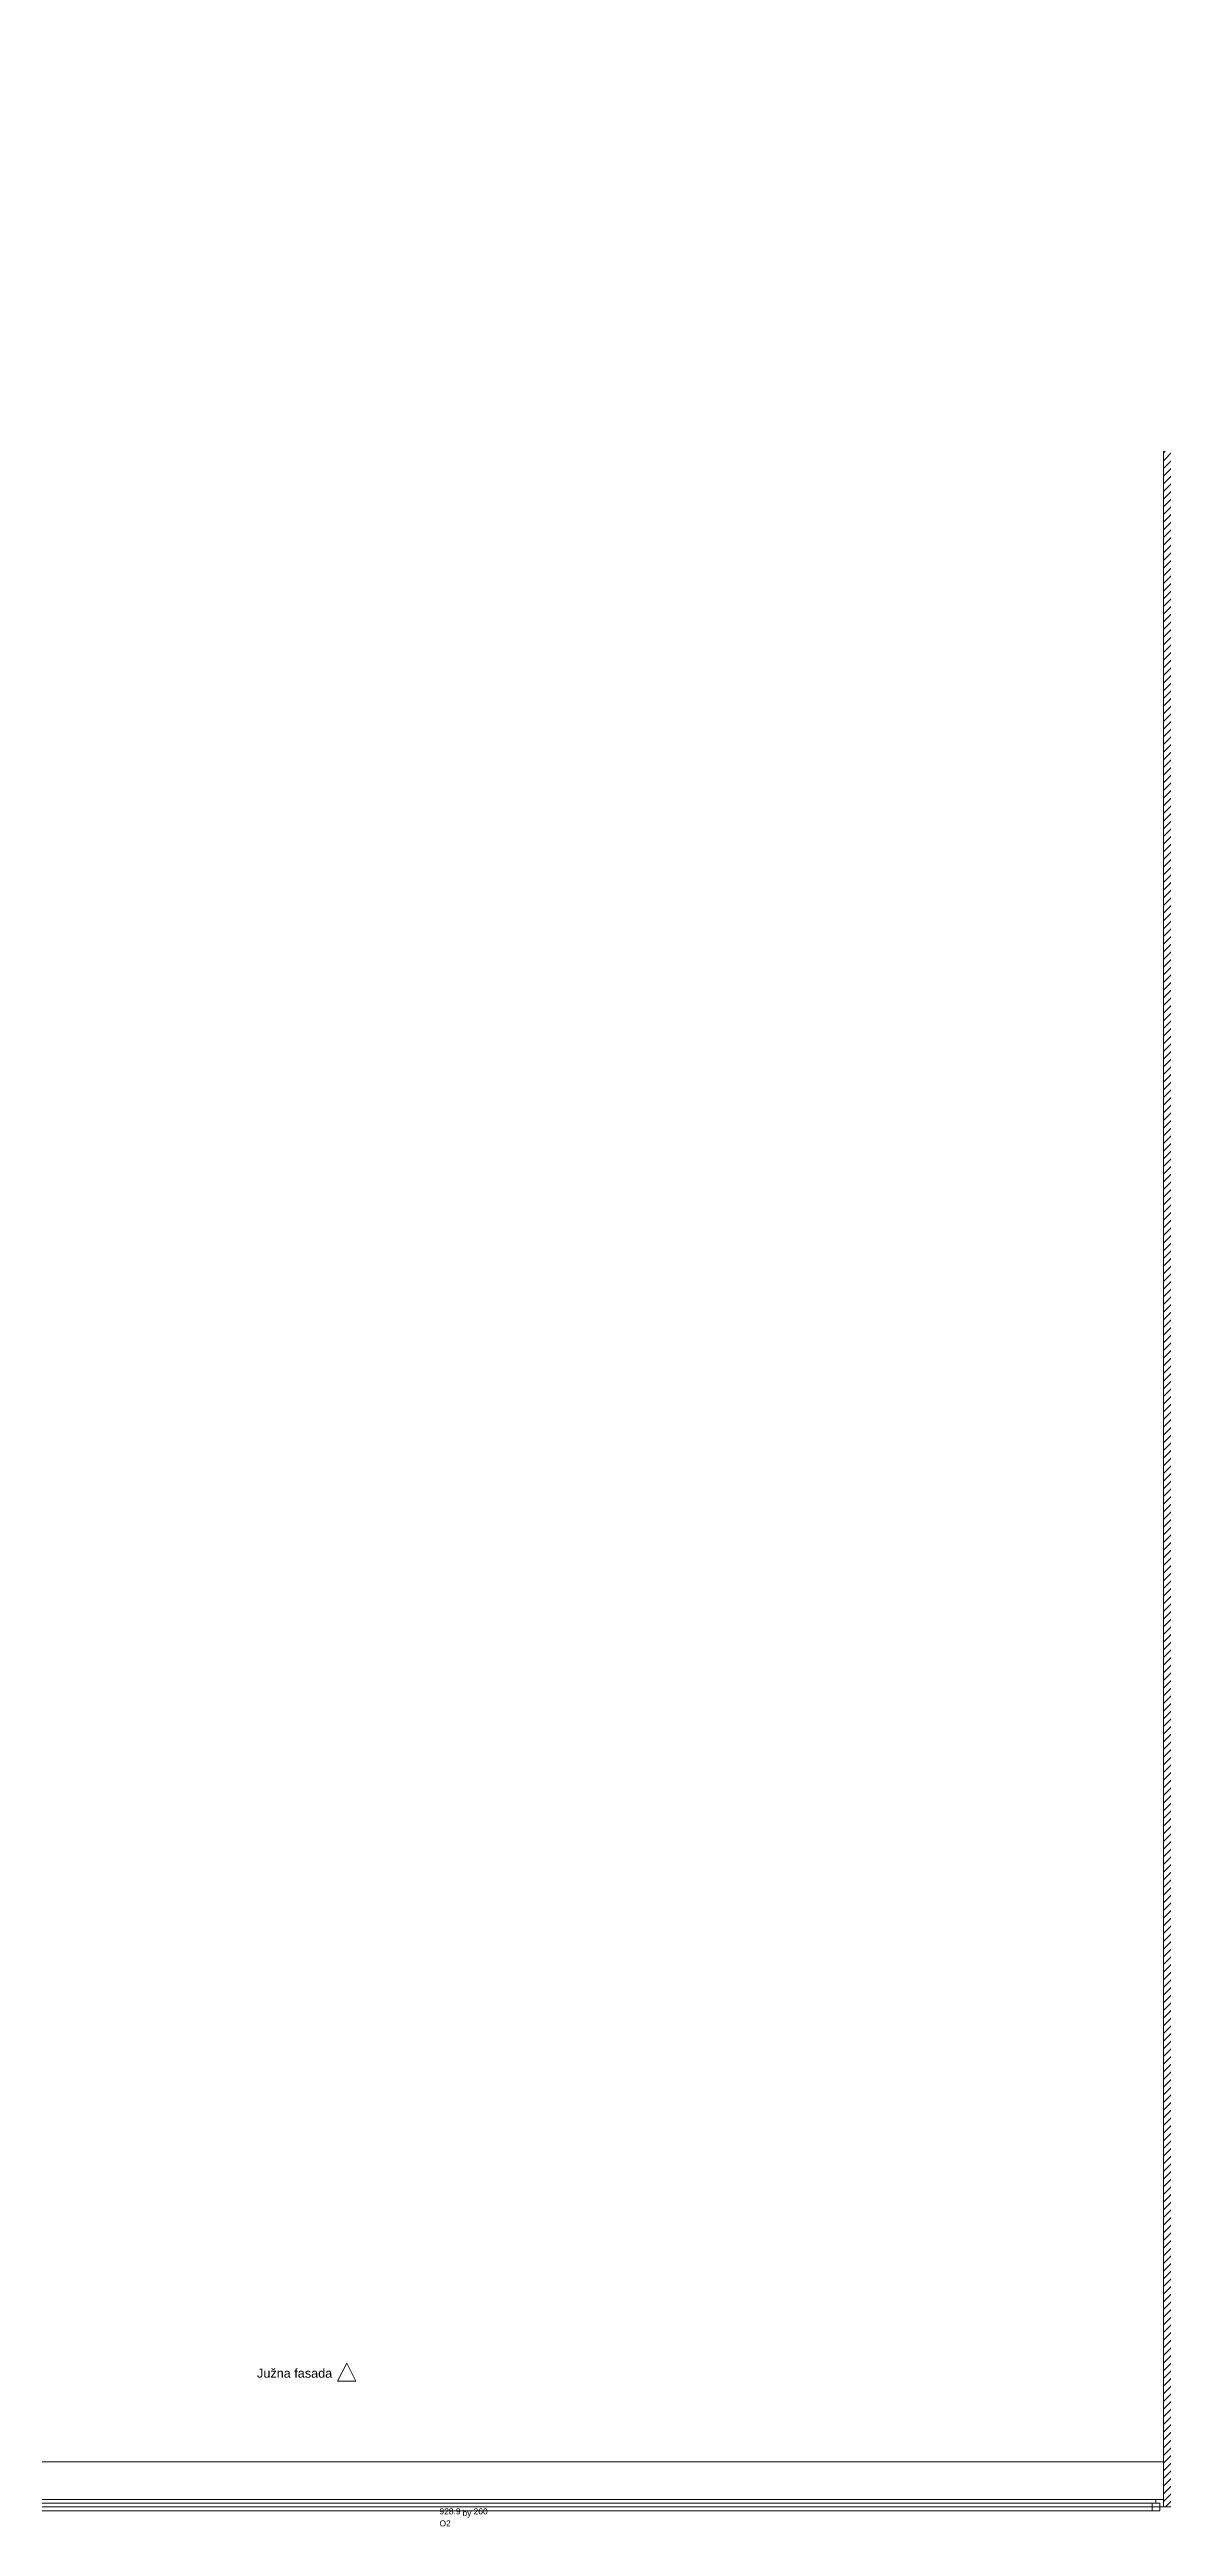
# Model space of a CAD drawing. Header units: millimetres. Extents: x -22335 to 45019, y -6963 to 25912.
# Drawn here: x 9029 to 16419, y -6963 to 9474 of the extents above; entities that cross this region are included whole.
import ezdxf
from ezdxf.enums import TextEntityAlignment as Align

# ---------------------------------------------------------------- set-up
doc = ezdxf.new("R2010")
doc.units = ezdxf.units.MM
doc.header["$MEASUREMENT"] = 0
doc.linetypes.add('Wipeout_Contour', pattern=[1000, 0, -1000])
for name, color, linetype in [('A_KONS_plosce', 7, 'Continuous'), ('A_KONS_zid zunanji', 7, 'Continuous'), ('A_OPREMA_osvetlitev', 7, 'Continuous'), ('Archicad Window Markers', 7, 'Continuous'), ('Archicad Windows', 7, 'Continuous')]:
    doc.layers.add(name, color=color, linetype=linetype)
for name, color, linetype, lineweight, true_color in [('A_KONS_plosce_Pen_No__89', 7, 'Continuous', 0, 0x71cebe), ('A_OPREMA_osvetlitev_Pen_No__25', 7, 'Continuous', 20, 0x40a5ff), ('Archicad Windows_Pen_No__23', 7, 'Continuous', 20, 0xff6600), ('Archicad Windows_Pen_No__3', 7, 'Continuous', 13, 0xff6600)]:
    doc.layers.add(name, color=color, linetype=linetype, lineweight=lineweight, true_color=true_color)
for name, color, linetype, lineweight in [('A_KONS_zid zunanji_Pen_No__27', 7, 'Continuous', 20), ('A_OPREMA_osvetlitev_Pen_No__6', 5, 'Continuous', 13), ('Archicad Window Markers_Pen_No__7', 7, 'Continuous', 13), ('Archicad Windows_Pen_No__27', 7, 'Continuous', 20)]:
    doc.layers.add(name, color=color, linetype=linetype, lineweight=lineweight)
doc.styles.add('GENERATED_STYLE_1', font='arial.ttf')
doc.styles.add('GENERATED_STYLE_2', font='arial.ttf')
pattern_1 = [(45, (0, 0), (-25.455843, 25.455843), [])]

# ---------------------------------------------------------------- blocks, each defined once
blk = doc.blocks.new('Slab_1', base_point=(-22196, 25912))
at = {"layer": 'A_KONS_plosce_Pen_No__89', "color": 123, "linetype": 'Continuous', "lineweight": 0, "true_color": 0x71cebe, "flags": 128}
blk.add_lwpolyline([(-22196, 25912), (-22196, -6834), (-12447, -6834), (-3773, -6834), (6716, -6834), (9171, -6834), (44877, -6834), (44877, 969), (44877, 11647), (44877, 25912)], close=True, dxfattribs=at)
blk = doc.blocks.new('Window 27_6')
at = {"layer": 'Archicad Windows_Pen_No__23', "color": 30, "linetype": 'Continuous', "lineweight": 20, "true_color": 0xff6600}
for p, q in [((-4645, 0), (-4620, 0)), ((-4620, 25), (-4570, 25)), ((-4620, -25), (-4620, 25)), ((-4620, 0), (-4620, -25)), ((-4570, 25), (-4570, -25)), ((-4570, 25), (4570, 25)), ((-4570, 0), (4570, 0)), ((4570, -25), (4570, 25)), ((4570, 25), (4620, 25)), ((4620, 25), (4620, -25)), ((4620, -25), (4620, 0)), ((4620, 0), (4645, 0)), ((-4595, -50), (-4645, -50)), ((-4620, -25), (-4595, -25)), ((-4570, -25), (-4620, -25)), ((-4595, -25), (-4595, -50)), ((4570, -25), (-4570, -25)), ((4620, -25), (4570, -25)), ((4595, -50), (4595, -25)), ((4595, -25), (4620, -25)), ((4645, -50), (4595, -50))]:
    blk.add_line(p, q, dxfattribs=at)
at = {"layer": 'Archicad Windows_Pen_No__27', "color": 7, "linetype": 'Continuous', "lineweight": 20}
for p, q in [((-4645, 0), (-4645, -50)), ((-4645, 0), (-4645, -50)), ((4645, 0), (4645, -50)), ((4645, 0), (4645, -50)), ((-4645, -50), (-4645, -300)), ((4645, -50), (4645, -300))]:
    blk.add_line(p, q, dxfattribs=at)
at = {"layer": 'Archicad Windows_Pen_No__3', "color": 30, "linetype": 'Continuous', "lineweight": 13, "true_color": 0xff6600}
for p, q in [((-4645, 0), (4645, 0)), ((-4570, 25), (4570, 25)), ((4595, -50), (-4595, -50)), ((-4645, -300), (4645, -300))]:
    blk.add_line(p, q, dxfattribs=at)
blk = doc.blocks.new('Basic Window-Door-Skylight Marker')
at = {"layer": 'Archicad Window Markers_Pen_No__7', "color": 7, "lineweight": 13, "style": 'GENERATED_STYLE_1'}
for tag, p in [('AC_WIDO_ID', (-157, 99)), ('AC_WIDO_A_SIZE', (-157, 20)), ('GS_Separator', (-23, 8)), ('AC_WIDO_B_SIZE', (65, 19))]:
    blk.add_attdef(tag, text='', height=40, dxfattribs=at).set_placement(p, align=Align.BOTTOM_LEFT)
blk = doc.blocks.new('Wall_2', base_point=(-22196, -6834))
at = {"layer": 'A_KONS_zid zunanji', "linetype": 'Continuous', "lineweight": 0, "true_color": 0x000000}
h = blk.add_hatch(dxfattribs=at)
h.set_pattern_fill('Navadna_NF_Opeka', color=18, style=0, pattern_type=2)
h.set_pattern_definition(pattern_1)
h.paths.add_polyline_path([(16419, -6834), (26290, -6834), (26290, -6534), (16419, -6534)])
at = {"layer": 'A_KONS_zid zunanji_Pen_No__27', "color": 7, "linetype": 'Continuous', "lineweight": 20}
for p, q in [((16419, -6784), (16419, -6534)), ((16419, -6834), (16419, -6784))]:
    blk.add_line(p, q, dxfattribs=at)
at = {"layer": 'A_KONS_zid zunanji_Pen_No__27', "color": 7, "linetype": 'Continuous', "lineweight": 20, "flags": 128}
blk.add_lwpolyline([(16419, -6834), (26290, -6834)], dxfattribs=at)
at = {"layer": 'Archicad Window Markers', "color": 161, "lineweight": 13, "true_color": 0x40a5ff}
ref = blk.add_blockref('Basic Window-Door-Skylight Marker', (11774, -6534), dxfattribs=at)
ref.add_attrib('GS_Separator', ' by ', dxfattribs={"layer": 'Archicad Window Markers_Pen_No__7', "color": 7, "lineweight": 13, "height": 40, "style": 'GENERATED_STYLE_1'}).set_placement((11753, -6906), align=Align.BOTTOM_LEFT)
ref.add_attrib('AC_WIDO_ID', 'O2', dxfattribs={"layer": 'Archicad Window Markers_Pen_No__7', "color": 7, "lineweight": 13, "height": 40, "style": 'GENERATED_STYLE_1'}).set_placement((11616, -6975), align=Align.BOTTOM_LEFT)
ref.add_attrib('AC_WIDO_A_SIZE', '928.9', dxfattribs={"layer": 'Archicad Window Markers_Pen_No__7', "color": 7, "lineweight": 13, "height": 40, "style": 'GENERATED_STYLE_1'}).set_placement((11616, -6895), align=Align.BOTTOM_LEFT)
ref.add_attrib('AC_WIDO_B_SIZE', '260', dxfattribs={"layer": 'Archicad Window Markers_Pen_No__7', "color": 7, "lineweight": 13, "height": 40, "style": 'GENERATED_STYLE_1'}).set_placement((11842, -6895), align=Align.BOTTOM_LEFT)
at = {"layer": 'Archicad Windows', "color": 21, "linetype": 'Continuous', "lineweight": 0, "true_color": 0xff9955, "xscale": -1, "zscale": 1000, "rotation": 180}
blk.add_blockref('Window 27_6', (11774, -6834), dxfattribs=at)
blk = doc.blocks.new('Wall_21', base_point=(16419, 6808))
at = {"layer": 'A_KONS_zid zunanji', "linetype": 'Continuous', "lineweight": 0, "true_color": 0x000000}
h = blk.add_hatch(dxfattribs=at)
h.set_pattern_fill('Navadna_NF_Opeka', color=18, style=0, pattern_type=2)
h.set_pattern_definition(pattern_1)
h.paths.add_polyline_path([(16419, 6808), (16419, -6534), (16719, -6534), (16719, 6808)])
at = {"layer": 'A_KONS_zid zunanji_Pen_No__27', "color": 7, "linetype": 'Continuous', "lineweight": 20, "flags": 128}
for points in [[(16419, 6808), (16419, -6534)], [(16719, -6534), (16719, 6808)]]:
    blk.add_lwpolyline(points, dxfattribs=at)
blk = doc.blocks.new('Elevation_1', base_point=(-1000, -6000))
at = {"color": 254, "linetype": 'Wipeout_Contour', "lineweight": 0, "ltscale": 37533.181089}
blk.add_wipeout([(10940, -6000), (11060, -6000), (11000, -5880)], dxfattribs=at).dxf.layer = 'A_OPREMA_osvetlitev'
at = {"layer": 'A_OPREMA_osvetlitev_Pen_No__25', "color": 161, "linetype": 'Continuous', "lineweight": 20, "true_color": 0x40a5ff, "flags": 128}
blk.add_lwpolyline([(10940, -6000), (11060, -6000), (11000, -5880)], close=True, dxfattribs=at)
at = {"layer": 'A_OPREMA_osvetlitev_Pen_No__6', "color": 5, "lineweight": 13, "insert": (10904, -5977), "char_height": 60, "attachment_point": 9, "style": 'GENERATED_STYLE_2'}
blk.add_mtext('\\A1;{\\pqr;\\pt0;\\fArial|b0|i0|c0|p0;\\W1.000000; Južna fasada}', dxfattribs=at)

msp = doc.modelspace()

# ---------------------------------------------------------------- block references
at = {"layer": 'A_KONS_plosce', "color": 123, "linetype": 'Continuous', "lineweight": 0, "true_color": 0x71cebe}
msp.add_blockref('Slab_1', (-22196, 25912), dxfattribs=at)
at = {"layer": 'A_KONS_zid zunanji', "color": 7, "lineweight": 20}
for name, p in [('Wall_21', (16419, 6808)), ('Wall_2', (-22196, -6834))]:
    msp.add_blockref(name, p, dxfattribs=at)

# ---------------------------------------------------------------- next in the draw order: block references
at = {"layer": 'A_OPREMA_osvetlitev', "color": 151, "lineweight": 0, "true_color": 0x80c2ff}
msp.add_blockref('Elevation_1', (-1000, -6000), dxfattribs=at)

doc.saveas('drawing.dxf')
